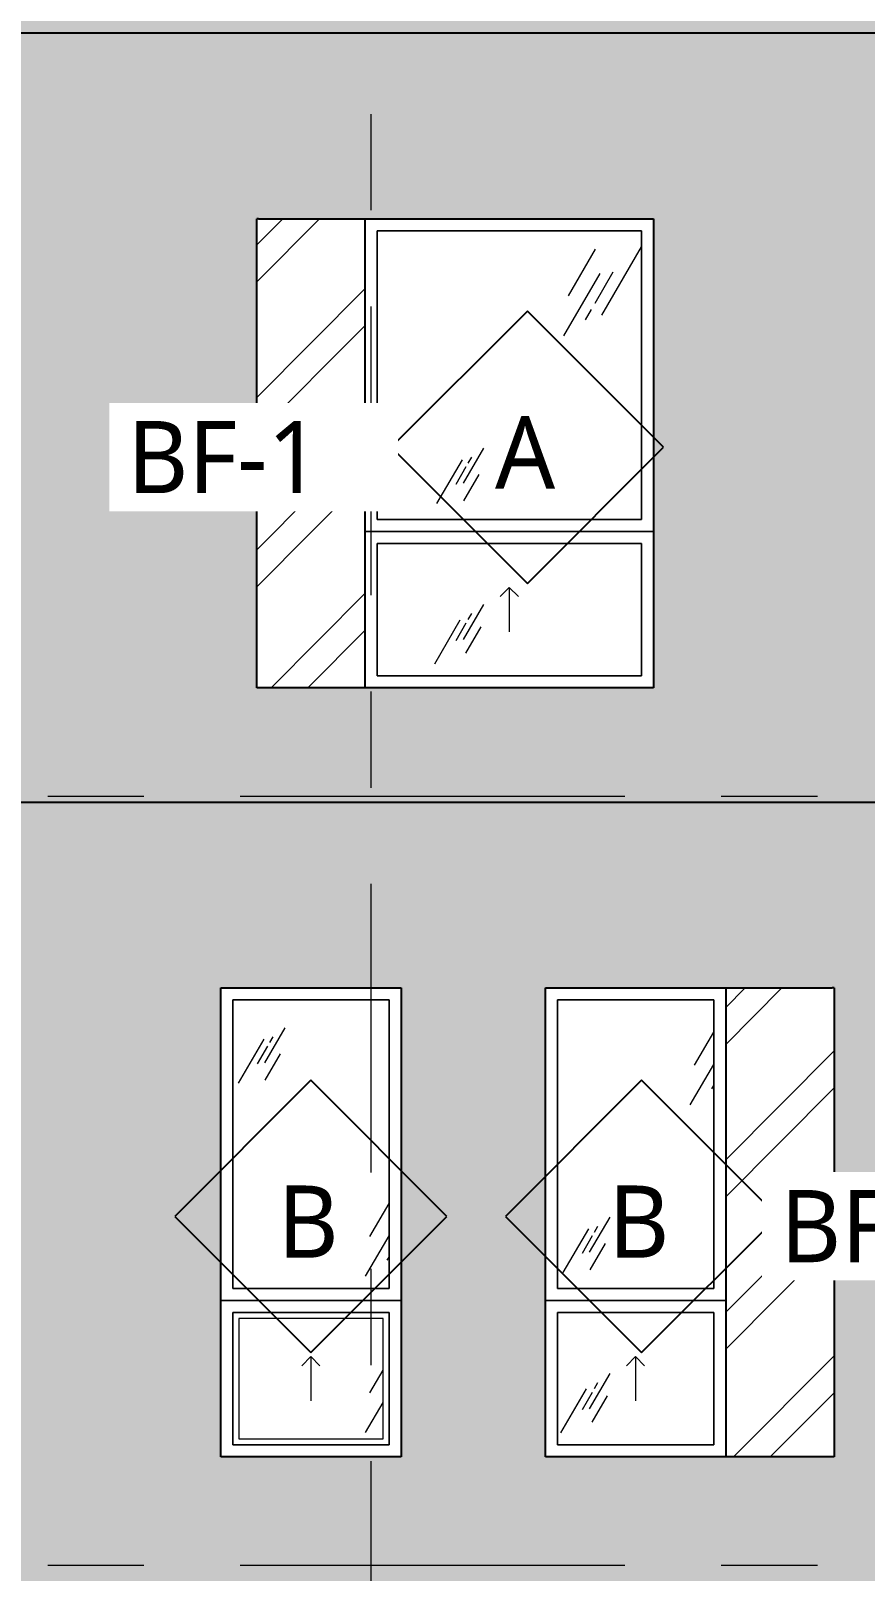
# Model space of a CAD drawing. Header units: inches. Extents: x 6 to 15224, y -733 to 6300.
# Drawn here: x 12370.5 to 12509.3, y 5348 to 5604.1 of the extents above; entities that cross this region are included whole.
import ezdxf

# ---------------------------------------------------------------- set-up
doc = ezdxf.new("R2010")
doc.units = ezdxf.units.IN
doc.header["$MEASUREMENT"] = 0
for name, pattern in [('Center 1_2_', [112, 64, -16, 16, -16]), ('Center 3_8_', [96, 48, -16, 16, -16]), ('Hidden 3_16_', [36, 24, -12])]:
    doc.linetypes.add(name, pattern=pattern)
for name, color, linetype, lineweight in [('A-FLOR-LEVL', 51, 'Continuous', 13), ('A-GLAZ', 151, 'Continuous', 25), ('A-GLAZ-IDEN', 152, 'Continuous', 25), ('A-GLAZ-SILL', 1, 'Continuous', 18), ('A-WALL', 113, 'Continuous', 25), ('A-WALL-PATT', 111, 'Continuous', 25), ('G-ANNO-TEXT', 231, 'Continuous', 13), ('S-GRID', 1, 'Continuous', 13)]:
    doc.layers.add(name, color=color, linetype=linetype, lineweight=lineweight)
doc.styles.add('Open Sans_5', font='OpenSans-Regular.ttf', dxfattribs={"height": 12})
pattern_1 = [(0, (10796.0429, 0), (5.12, 1.28), [0.16896, -3.671, 0.16896, -3.671, -20.48]), (0, (10796.0429, 0), (5.12, 1.28), [-7.68, 0.16896, -7.511, 0.16896, -3.671, -8.96]), (0, (10796.0429, 0), (5.12, 1.28), [-19.2, 0.16896, -2.391, 0.16896, -6.231]), (120, (10797.9629, 0.64), (-3.66851252, 3.79405007), [0.16896, -3.671, 0.16896, -3.671, -20.48]), (120, (10797.9629, 0.64), (-3.66851252, 3.79405007), [-7.68, 0.16896, -7.511, 0.16896, -3.671, -8.96]), (120, (10797.9629, 0.64), (-3.66851252, 3.79405007), [-19.2, 0.16896, -2.391, 0.16896, -6.231]), (240, (10798.6029, 3.2), (-1.45148748, -5.07405007), [0.16896, -3.671, 0.16896, -3.671, -20.48]), (240, (10798.6029, 3.2), (-1.45148748, -5.07405007), [-7.68, 0.16896, -7.511, 0.16896, -3.671, -8.96]), (240, (10798.6029, 3.2), (-1.45148748, -5.07405007), [-19.2, 0.16896, -2.391, 0.16896, -6.231])]

# ---------------------------------------------------------------- blocks, each defined once
blk = doc.blocks.new('1-2 WD Adaptive-Recess-TS - 2_-6_x6_-6_ - 1_-6_ Recess R-12471044-EAST ELEVATION')
at = {"layer": 'A-GLAZ', "lineweight": 13}
h = blk.add_hatch(dxfattribs=at)
h.set_pattern_fill('FP_326', color=256, style=0, pattern_type=2)
h.set_pattern_definition([(59.808, (3600.497, 5432.806), (144.0017, 239.99866), [9, -754.581]), (59.808, (3599.763, 5426.193), (144.0017, 239.99866), [12, -751.581]), (59.808, (3604.948, 5431.623), (144.0017, 239.99866), [6, -757.581]), (59.808, (3603.359, 5428.844), (144.0017, 239.99866), [2, -761.581]), (59.808, (3606.054, 5429.598), (144.0017, 239.99866), [15, -748.581]), (59.808, (3631.472, 5399.404), (144.0017, 239.99866), [5.063, -758.519]), (59.808, (3631.031, 5401.668), (144.0017, 239.99866), [6.75, -756.831]), (59.808, (3629.822, 5401.525), (144.0017, 239.99866), [3.375, -760.206]), (59.808, (3631.853, 5405.029), (144.0017, 239.99866), [1.125, -762.456]), (59.808, (3626.639, 5398.297), (144.0017, 239.99866), [8.437, -755.144])])
h.paths.add_polyline_path([(3580, 5395), (3606, 5395), (3606, 5443), (3580, 5443), (3580, 5421)])
h = blk.add_hatch(dxfattribs=at)
h.set_pattern_fill('FP_324', color=256, style=0, pattern_type=2)
h.set_pattern_definition([(45.176, (1939.423, 0), (-12.593947, 12.671336), []), (45.176, (1939.423, 19.2), (-12.593947, 12.671336), [])])
h.paths.add_polyline_path([(3625.72, 5367), (3626, 5367), (3626, 5445), (3608, 5445), (3608, 5367)])
h = blk.add_hatch(dxfattribs=at)
h.set_pattern_fill('FP_325', color=256, style=0, pattern_type=2)
h.set_pattern_definition([(59.808, (3600.497, 5406.806), (144.0017, 239.99866), [9, -754.581]), (59.808, (3599.763, 5400.193), (144.0017, 239.99866), [12, -751.581]), (59.808, (3604.948, 5405.623), (144.0017, 239.99866), [6, -757.581]), (59.808, (3603.359, 5402.844), (144.0017, 239.99866), [2, -761.581]), (59.808, (3606.054, 5403.598), (144.0017, 239.99866), [15, -748.581]), (59.808, (3631.472, 5373.404), (144.0017, 239.99866), [5.062, -758.519]), (59.808, (3631.031, 5375.668), (144.0017, 239.99866), [6.75, -756.831]), (59.808, (3629.822, 5375.525), (144.0017, 239.99866), [3.375, -760.206]), (59.808, (3631.853, 5379.029), (144.0017, 239.99866), [1.125, -762.456]), (59.808, (3626.639, 5372.297), (144.0017, 239.99866), [8.438, -755.144])])
h.paths.add_polyline_path([(3602, 5369), (3606, 5369), (3606, 5391), (3580, 5391), (3580, 5369)])
for p, q in [((3578, 5445), (3625.72, 5445)), ((3578, 5367), (3578, 5445)), ((3606, 5443), (3580, 5443)), ((3580, 5443), (3580, 5395)), ((3606, 5395), (3606, 5443)), ((3580, 5395), (3606, 5395)), ((3578, 5393), (3608, 5393)), ((3608, 5393), (3578, 5393)), ((3606, 5391), (3580, 5391)), ((3580, 5391), (3580, 5369)), ((3606, 5369), (3606, 5391)), ((3580, 5369), (3606, 5369)), ((3625.72, 5367), (3578, 5367))]:
    blk.add_line(p, q, dxfattribs=at)
at = {"layer": 'A-GLAZ'}
for p, q in [((3608, 5445), (3608, 5367)), ((3626, 5445), (3625.72, 5445)), ((3626, 5445), (3626, 5367)), ((3626, 5367), (3625.72, 5367))]:
    blk.add_line(p, q, dxfattribs=at)
at = {"layer": 'A-GLAZ', "linetype": 'Hidden 3_16_', "lineweight": 13}
for q in [(3591.5, 5382.17), (3594.5, 5382.17), (3593, 5376.33)]:
    blk.add_line((3593, 5383.67), q, dxfattribs=at)
at = {"layer": 'A-GLAZ-SILL'}
for p, q in [((3580, 5443), (3606, 5443)), ((3580, 5395), (3580, 5443)), ((3606, 5443), (3580, 5443)), ((3580, 5443), (3580, 5395)), ((3606, 5443), (3606, 5395)), ((3606, 5395), (3606, 5443)), ((3606, 5395), (3580, 5395)), ((3580, 5395), (3606, 5395)), ((3580, 5391), (3606, 5391)), ((3580, 5369), (3580, 5391)), ((3606, 5391), (3580, 5391)), ((3580, 5391), (3580, 5369)), ((3606, 5391), (3606, 5369)), ((3606, 5369), (3606, 5391)), ((3606, 5369), (3580, 5369)), ((3580, 5369), (3606, 5369))]:
    blk.add_line(p, q, dxfattribs=at)
blk = doc.blocks.new('1-2 WD Adaptive - 2_-6_x6_-6_-V159-EAST ELEVATION')
at = {"layer": 'A-GLAZ', "lineweight": 13}
h = blk.add_hatch(dxfattribs=at)
h.set_pattern_fill('FP_317', color=256, style=0, pattern_type=2)
h.set_pattern_definition([(59.808, (3834.497, 5944.306), (144.0017, 239.99866), [9, -754.581]), (59.808, (3833.763, 5937.693), (144.0017, 239.99866), [12, -751.581]), (59.808, (3838.948, 5943.123), (144.0017, 239.99866), [6, -757.581]), (59.808, (3837.359, 5940.344), (144.0017, 239.99866), [2, -761.581]), (59.808, (3840.054, 5941.098), (144.0017, 239.99866), [15, -748.581]), (59.808, (3865.472, 5910.904), (144.0017, 239.99866), [5.063, -758.519]), (59.808, (3865.031, 5913.168), (144.0017, 239.99866), [6.75, -756.831]), (59.808, (3863.822, 5913.025), (144.0017, 239.99866), [3.375, -760.206]), (59.808, (3865.853, 5916.529), (144.0017, 239.99866), [1.125, -762.456]), (59.808, (3860.639, 5909.797), (144.0017, 239.99866), [8.437, -755.144])])
h.paths.add_polyline_path([(3814, 5906.5), (3840, 5906.5), (3840, 5954.5), (3814, 5954.5), (3814, 5932.5)])
at = {"layer": 'A-GLAZ-SILL', "lineweight": 13}
h = blk.add_hatch(dxfattribs=at)
h.set_pattern_fill('FP_316', color=256, style=0, pattern_type=2)
h.set_pattern_definition([(59.808, (3834.497, 5918.306), (144.0017, 239.99866), [9, -754.581]), (59.808, (3833.763, 5911.693), (144.0017, 239.99866), [12, -751.581]), (59.808, (3838.948, 5917.123), (144.0017, 239.99866), [6, -757.581]), (59.808, (3837.359, 5914.344), (144.0017, 239.99866), [2, -761.581]), (59.808, (3840.054, 5915.098), (144.0017, 239.99866), [15, -748.581]), (59.808, (3865.472, 5884.904), (144.0017, 239.99866), [5.063, -758.519]), (59.808, (3865.031, 5887.168), (144.0017, 239.99866), [6.75, -756.831]), (59.808, (3863.822, 5887.025), (144.0017, 239.99866), [3.375, -760.206]), (59.808, (3865.853, 5890.529), (144.0017, 239.99866), [1.125, -762.456]), (59.808, (3860.639, 5883.797), (144.0017, 239.99866), [8.438, -755.144])])
h.paths.add_polyline_path([(3835, 5881.5), (3839, 5881.5), (3839, 5901.5), (3815, 5901.5), (3815, 5881.5)])
at = {"layer": 'A-GLAZ', "lineweight": 13}
for p, q in [((3812, 5956.5), (3842, 5956.5)), ((3812, 5878.5), (3812, 5956.5)), ((3842, 5956.5), (3842, 5878.5)), ((3840, 5954.5), (3814, 5954.5)), ((3814, 5954.5), (3814, 5906.5)), ((3840, 5906.5), (3840, 5954.5)), ((3814, 5906.5), (3840, 5906.5)), ((3812, 5904.5), (3842, 5904.5)), ((3842, 5904.5), (3812, 5904.5)), ((3840, 5902.5), (3814, 5902.5)), ((3814, 5902.5), (3814, 5880.5)), ((3840, 5880.5), (3840, 5902.5)), ((3842, 5878.5), (3812, 5878.5)), ((3814, 5880.5), (3840, 5880.5))]:
    blk.add_line(p, q, dxfattribs=at)
at = {"layer": 'A-GLAZ', "linetype": 'Hidden 3_16_', "lineweight": 13}
for q in [(3825.5, 5893.67), (3828.5, 5893.67), (3827, 5887.83)]:
    blk.add_line((3827, 5895.17), q, dxfattribs=at)
at = {"layer": 'A-GLAZ-SILL'}
for p, q in [((3814, 5954.5), (3840, 5954.5)), ((3814, 5906.5), (3814, 5954.5)), ((3840, 5954.5), (3814, 5954.5)), ((3814, 5954.5), (3814, 5906.5)), ((3840, 5954.5), (3840, 5906.5)), ((3840, 5906.5), (3840, 5954.5)), ((3840, 5906.5), (3814, 5906.5)), ((3814, 5906.5), (3840, 5906.5)), ((3814, 5902.5), (3840, 5902.5)), ((3814, 5880.5), (3814, 5902.5)), ((3840, 5902.5), (3814, 5902.5)), ((3814, 5902.5), (3814, 5880.5)), ((3839, 5901.5), (3815, 5901.5)), ((3815, 5901.5), (3815, 5881.5)), ((3839, 5881.5), (3839, 5901.5)), ((3840, 5902.5), (3840, 5880.5)), ((3840, 5880.5), (3840, 5902.5)), ((3815, 5881.5), (3839, 5881.5)), ((3840, 5880.5), (3814, 5880.5)), ((3814, 5880.5), (3840, 5880.5))]:
    blk.add_line(p, q, dxfattribs=at)
blk = doc.blocks.new('1-2 WD Adaptive-Recess-TS - 4_-0_x6_-6_ - 1_-6_ Recess L-V160-EAST ELEVATION')
at = {"layer": 'A-GLAZ', "lineweight": 13}
h = blk.add_hatch(dxfattribs=at)
h.set_pattern_fill('FP_318', color=256, style=0, pattern_type=2)
h.set_pattern_definition([(45.176, (1936.919, 0), (-12.74847, 12.51586), []), (45.176, (1936.919, 19.2), (-12.74847, 12.51586), [])])
h.paths.add_polyline_path([(3530.28, 5494.87), (3548, 5494.87), (3548, 5572.87), (3530, 5572.87), (3530, 5494.87)])
h = blk.add_hatch(dxfattribs=at)
h.set_pattern_fill('FP_328', color=256, style=0, pattern_type=2)
h.set_pattern_definition([(59.808, (3579.497, 5560.681), (144.0017, 239.99866), [9, -754.581]), (59.808, (3578.763, 5554.068), (144.0017, 239.99866), [12, -751.581]), (59.808, (3583.948, 5559.498), (144.0017, 239.99866), [6, -757.581]), (59.808, (3582.359, 5556.719), (144.0017, 239.99866), [2, -761.581]), (59.808, (3585.054, 5557.473), (144.0017, 239.99866), [15, -748.581]), (59.808, (3610.472, 5527.279), (144.0017, 239.99866), [5.063, -758.519]), (59.808, (3610.031, 5529.543), (144.0017, 239.99866), [6.75, -756.831]), (59.808, (3608.822, 5529.4), (144.0017, 239.99866), [3.375, -760.206]), (59.808, (3610.853, 5532.904), (144.0017, 239.99866), [1.125, -762.456]), (59.808, (3605.639, 5526.172), (144.0017, 239.99866), [8.437, -755.144])])
h.paths.add_polyline_path([(3550, 5522.87), (3594, 5522.87), (3594, 5570.87), (3550, 5570.87), (3550, 5566.88)])
h = blk.add_hatch(dxfattribs=at)
h.set_pattern_fill('FP_327', color=256, style=0, pattern_type=2)
h.set_pattern_definition([(59.808, (3579.497, 5534.681), (144.0017, 239.99866), [9, -754.581]), (59.808, (3578.763, 5528.068), (144.0017, 239.99866), [12, -751.581]), (59.808, (3583.948, 5533.498), (144.0017, 239.99866), [6, -757.581]), (59.808, (3582.359, 5530.719), (144.0017, 239.99866), [2, -761.581]), (59.808, (3585.054, 5531.473), (144.0017, 239.99866), [15, -748.581]), (59.808, (3610.472, 5501.279), (144.0017, 239.99866), [5.062, -758.519]), (59.808, (3610.031, 5503.543), (144.0017, 239.99866), [6.75, -756.831]), (59.808, (3608.822, 5503.4), (144.0017, 239.99866), [3.375, -760.206]), (59.808, (3610.853, 5506.904), (144.0017, 239.99866), [1.125, -762.456]), (59.808, (3605.639, 5500.172), (144.0017, 239.99866), [8.438, -755.144])])
h.paths.add_polyline_path([(3572, 5496.87), (3594, 5496.87), (3594, 5518.87), (3550, 5518.87), (3550, 5496.87)])
at = {"layer": 'A-GLAZ'}
for p, q in [((3530, 5494.87), (3530, 5572.87)), ((3530.28, 5572.87), (3530, 5572.87)), ((3548, 5494.87), (3548, 5572.87)), ((3530.28, 5494.87), (3530, 5494.87))]:
    blk.add_line(p, q, dxfattribs=at)
at = {"layer": 'A-GLAZ', "lineweight": 13}
for p, q in [((3530.28, 5572.87), (3596, 5572.87)), ((3594, 5570.87), (3550, 5570.87)), ((3550, 5570.87), (3550, 5522.87)), ((3594, 5522.87), (3594, 5570.87)), ((3596, 5572.87), (3596, 5494.87)), ((3550, 5522.87), (3594, 5522.87)), ((3548, 5520.87), (3596, 5520.87)), ((3596, 5520.87), (3548, 5520.87)), ((3594, 5518.87), (3550, 5518.87)), ((3550, 5518.87), (3550, 5496.87)), ((3594, 5496.87), (3594, 5518.87)), ((3550, 5496.87), (3594, 5496.87)), ((3596, 5494.87), (3530.28, 5494.87))]:
    blk.add_line(p, q, dxfattribs=at)
at = {"layer": 'A-GLAZ', "linetype": 'Hidden 3_16_', "lineweight": 13}
for q in [(3570.5, 5510.04), (3573.5, 5510.04), (3572, 5504.21)]:
    blk.add_line((3572, 5511.54), q, dxfattribs=at)
at = {"layer": 'A-GLAZ-SILL'}
for p, q in [((3550, 5570.87), (3594, 5570.87)), ((3550, 5522.87), (3550, 5570.87)), ((3594, 5570.87), (3550, 5570.87)), ((3550, 5570.87), (3550, 5522.87)), ((3594, 5570.87), (3594, 5522.87)), ((3594, 5522.87), (3594, 5570.87)), ((3594, 5522.87), (3550, 5522.87)), ((3550, 5522.87), (3594, 5522.87)), ((3550, 5518.87), (3594, 5518.87)), ((3550, 5496.87), (3550, 5518.87)), ((3594, 5518.87), (3550, 5518.87)), ((3550, 5518.87), (3550, 5496.87)), ((3594, 5518.87), (3594, 5496.87)), ((3594, 5496.87), (3594, 5518.87)), ((3594, 5496.87), (3550, 5496.87)), ((3550, 5496.87), (3594, 5496.87))]:
    blk.add_line(p, q, dxfattribs=at)
blk = doc.blocks.new('TAG Window-AM - Standard-51685-EAST ELEVATION')
at = {"layer": 'A-GLAZ-IDEN'}
for p, q in [((3827, 5941.13), (3804.37, 5918.5)), ((3849.63, 5918.5), (3827, 5941.13)), ((3804.37, 5918.5), (3827, 5895.87)), ((3827, 5895.87), (3849.63, 5918.5))]:
    blk.add_line(p, q, dxfattribs=at)

msp = doc.modelspace()

# ---------------------------------------------------------------- hatches: boundary and pattern name
at = {"layer": 'A-WALL-PATT', "lineweight": 13}
h = msp.add_hatch(dxfattribs=at)
h.set_pattern_fill('FP_310', color=256, style=0, pattern_type=2)
h.set_pattern_definition(pattern_1)
h.paths.add_polyline_path([(12391.26472069, 5603.75), (12740.36692555, 5603.75), (12740.36692555, 5731.625), (12366.55442555, 5731.625), (12366.55442555, 5603.75)])
h.paths.add_polyline_path([(12432.11692555, 5622.75), (12402.11692555, 5622.75), (12402.11692555, 5700.75), (12432.11692555, 5700.75), (12432.11692555, 5651.73923849)])
h.paths.add_polyline_path([(12503.83488037, 5622.75), (12456.11692555, 5622.75), (12456.11692555, 5700.75), (12504.11692555, 5700.75), (12504.11692555, 5622.75)])
h.paths.add_polyline_path([(12605.83488037, 5622.75), (12540.11692555, 5622.75), (12540.11692555, 5700.75), (12606.11692555, 5700.75), (12606.11692555, 5622.75)])
h.paths.add_polyline_path([(12696.11692555, 5622.75), (12666.11692555, 5622.75), (12666.11692555, 5700.75), (12696.11692555, 5700.75), (12696.11692555, 5651.73923849)])
h = msp.add_hatch(dxfattribs=at)
h.set_pattern_fill('FP_310', color=256, style=0, pattern_type=2)
h.set_pattern_definition(pattern_1)
h.paths.add_polyline_path([(12366.55442555, 5475.875), (12740.36692555, 5475.875), (12740.36692555, 5603.75), (12366.55442555, 5603.75), (12366.55442555, 5499.29390516)])
h.paths.add_polyline_path([(12552.11692555, 5494.875), (12522.11692555, 5494.875), (12522.11692555, 5572.875), (12552.11692555, 5572.875), (12552.11692555, 5499.29390516)])
h.paths.add_polyline_path([(12587.30672069, 5494.875), (12576.11692555, 5494.875), (12576.11692555, 5572.875), (12606.11692555, 5572.875), (12606.11692555, 5494.875)])
h.paths.add_polyline_path([(12408.39897072, 5494.875), (12408.11692555, 5494.875), (12408.11692555, 5572.875), (12474.11692555, 5572.875), (12474.11692555, 5494.875), (12456.61205402, 5494.875)])
h.paths.add_polyline_path([(12720.11692555, 5494.875), (12690.11692555, 5494.875), (12690.11692555, 5572.875), (12720.11692555, 5572.875), (12720.11692555, 5499.29390516)])
h = msp.add_hatch(dxfattribs=at)
h.set_pattern_fill('FP_310', color=256, style=0, pattern_type=2)
h.set_pattern_definition(pattern_1)
h.paths.add_polyline_path([(12366.55442555, 5330.25), (12740.36692555, 5330.25), (12740.36692555, 5475.875), (12366.55442555, 5475.875), (12366.55442555, 5346.84857183)])
h.paths.add_polyline_path([(12432.11692555, 5367), (12402.11692555, 5367), (12402.11692555, 5445), (12432.11692555, 5445), (12432.11692555, 5384.95990516)])
h.paths.add_polyline_path([(12456.11692555, 5367), (12456.11692555, 5445), (12504.11692555, 5445), (12504.11692555, 5367), (12456.61205402, 5367)])
h.paths.add_polyline_path([(12605.83488037, 5367), (12540.11692555, 5367), (12540.11692555, 5445), (12606.11692555, 5445), (12606.11692555, 5367)])
h.paths.add_polyline_path([(12696.11692555, 5367), (12666.11692555, 5367), (12666.11692555, 5445), (12696.11692555, 5445), (12696.11692555, 5423.07123849)])

# ---------------------------------------------------------------- linework, layer by layer
at = {"layer": 'A-FLOR-LEVL', "linetype": 'Center 1_2_'}
for p, q in [((8821.35523145, 5476.875), (13032.89411354, 5476.875)), ((8821.35523145, 5349), (13032.89411354, 5349))]:
    msp.add_line(p, q, dxfattribs=at)
at = {"layer": 'A-WALL'}
for p, q in [((12751.42942555, 5603.75), (8815.17942555, 5603.75)), ((12408.39897072, 5572.875), (12474.11692555, 5572.875)), ((12474.11692555, 5572.875), (12474.11692555, 5494.875)), ((12474.11692555, 5494.875), (12408.39897072, 5494.875)), ((11659.92942555, 5475.875), (12751.42942555, 5475.875)), ((12402.11692555, 5367), (12402.11692555, 5445)), ((12402.11692555, 5445), (12432.11692555, 5445)), ((12432.11692555, 5445), (12432.11692555, 5367)), ((12456.11692555, 5445), (12503.83488037, 5445)), ((12456.11692555, 5367), (12456.11692555, 5445)), ((12432.11692555, 5367), (12402.11692555, 5367)), ((12503.83488037, 5367), (12456.11692555, 5367))]:
    msp.add_line(p, q, dxfattribs=at)
at = {"layer": 'S-GRID', "linetype": 'Center 3_8_'}
msp.add_line((12427.11692555, 5030.27796347), (12427.11692555, 6219.06052942), dxfattribs=at)

# ---------------------------------------------------------------- block references
at = {"layer": 'A-GLAZ', "lineweight": 13}
for name, p in [('1-2 WD Adaptive-Recess-TS - 4_-0_x6_-6_ - 1_-6_ Recess L-V160-EAST ELEVATION', (8878.11692555, 0)), ('1-2 WD Adaptive - 2_-6_x6_-6_-V159-EAST ELEVATION', (8590.11692555, -511.5)), ('1-2 WD Adaptive-Recess-TS - 2_-6_x6_-6_ - 1_-6_ Recess R-12471044-EAST ELEVATION', (8878.11692555, 0))]:
    msp.add_blockref(name, p, dxfattribs=at)
at = {"layer": 'A-GLAZ-IDEN'}
for p in [(8626.11692555, -383.625), (8590.11692555, -511.5), (8645.11692555, -511.5)]:
    msp.add_blockref('TAG Window-AM - Standard-51685-EAST ELEVATION', p, dxfattribs=at)

# ---------------------------------------------------------------- texts
at = {"layer": 'A-GLAZ-IDEN', "lineweight": 13, "char_height": 12, "attachment_point": 1, "style": 'Open Sans_5'}
for s, insert, width in [('A', (12447.75106683, 5540.00631631), 12.928), ('B', (12411.57468888, 5412.13131631), 13.332), ('B', (12466.57468888, 5412.13131631), 13.332)]:
    msp.add_mtext(s, dxfattribs=dict(at, insert=insert, width=width))

# ---------------------------------------------------------------- next in the draw order: texts
at = {"layer": 'G-ANNO-TEXT', "color": 7, "char_height": 12, "width": 42.016, "attachment_point": 1, "style": 'Open Sans_5', "bg_fill": 3, "box_fill_scale": 1.25, "bg_fill_color": 256, "bg_fill_true_color": 13158600, "bg_fill_transparency": 0}
for insert in [(12386.57784439, 5539.25387326), (12495.16296768, 5411.37887326)]:
    msp.add_mtext('BF-1', dxfattribs=dict(at, insert=insert))

doc.saveas('drawing.dxf')
